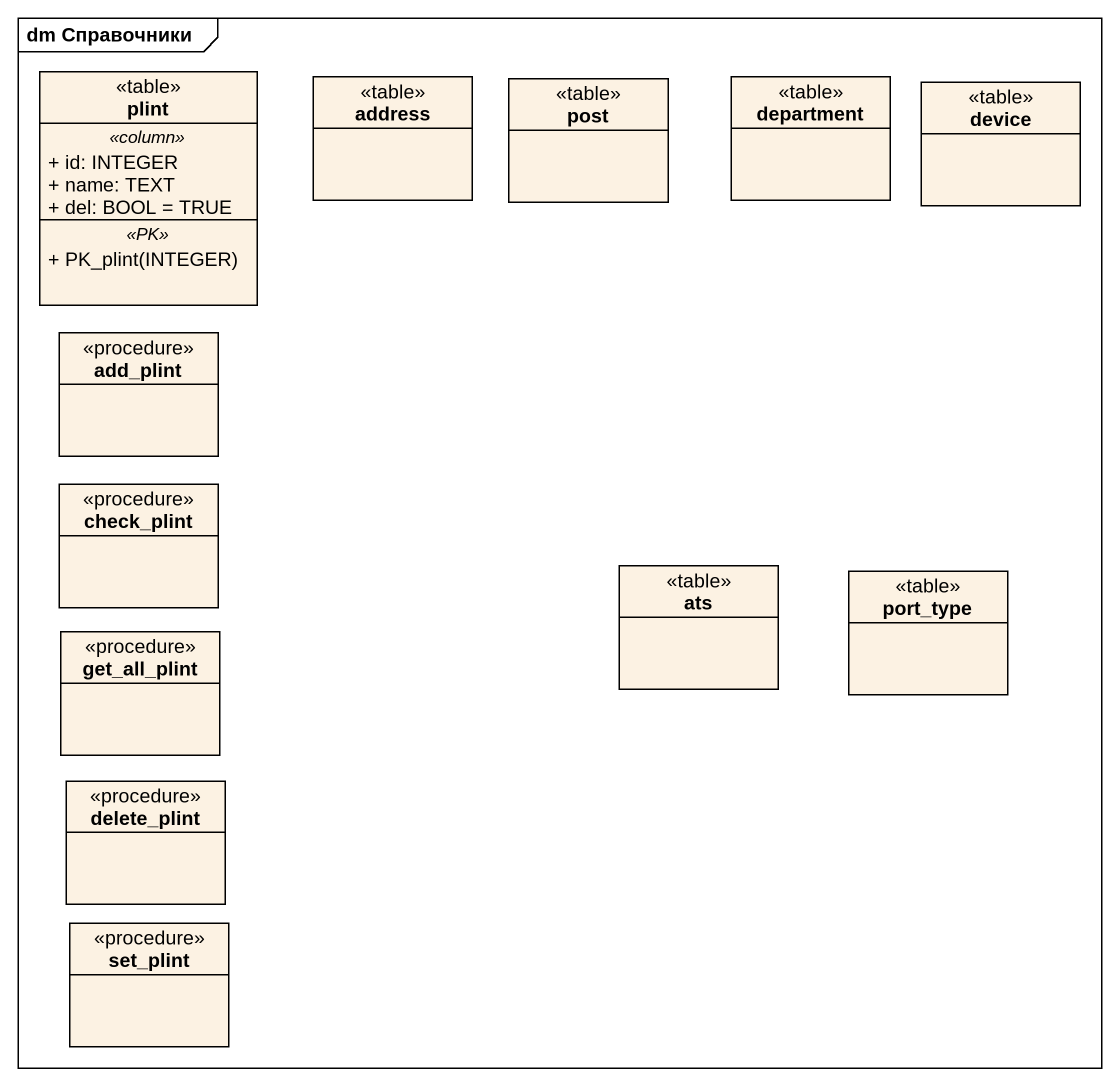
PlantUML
@startuml
mainframe dm Справочники
hide circle
hide empty members
skinparam classAttributeIconSize 0
class plint <<table>> {
  .. <<column>> ..
  + id: INTEGER
  + name: TEXT
  + del: BOOL = TRUE
  .. <<PK>> ..
  + PK_plint(INTEGER)
}
class address <<table>>
class post <<table>>
class department <<table>>
class device <<table>>
class add_plint <<procedure>>
class check_plint <<procedure>>
class get_all_plint <<procedure>>
class ats <<table>>
class port_type <<table>>
class delete_plint <<procedure>>
class set_plint <<procedure>>
@enduml
